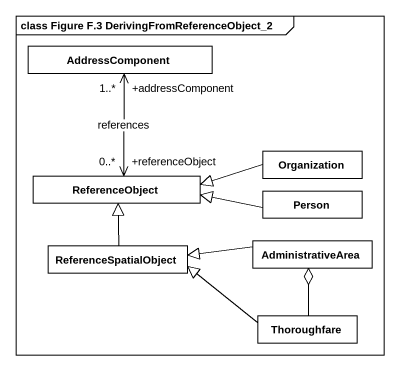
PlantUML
@startuml
mainframe class Figure F.3 DerivingFromReferenceObject_2
hide circle
hide empty members
class AddressComponent #FFFFFF
class Organization #FFFFFF
class ReferenceObject #FFFFFF
class "Person" as Person_ #FFFFFF
class AdministrativeArea #FFFFFF
class ReferenceSpatialObject #FFFFFF
class Thoroughfare #FFFFFF
AddressComponent "+addressComponent\n1..*" <--> "+referenceObject\n0..*" ReferenceObject : references
Organization -left-|> ReferenceObject
Person_ -left-|> ReferenceObject
AdministrativeArea -left-|> ReferenceSpatialObject
ReferenceSpatialObject -up-|> ReferenceObject
Thoroughfare -up-o AdministrativeArea
Thoroughfare -left-|> ReferenceSpatialObject
@enduml
